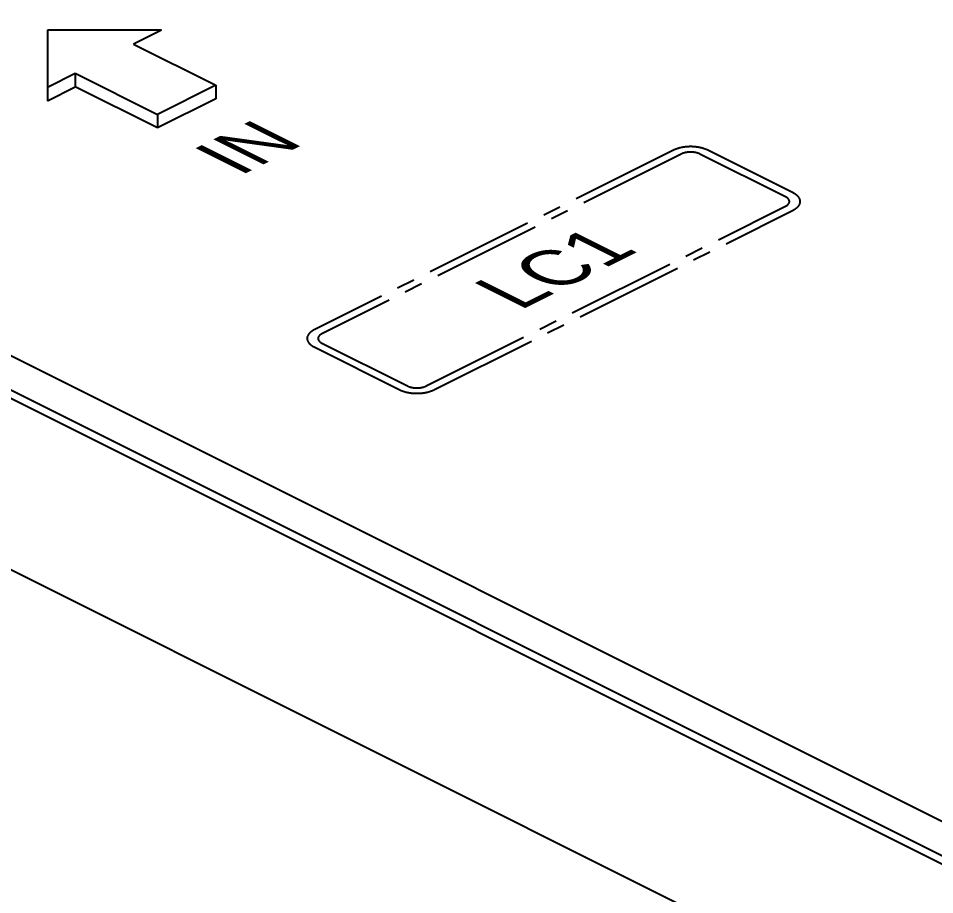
# Model space of a CAD drawing. Header units: millimetres. Extents: x 29838256 to 30236675, y -914750 to -833241.
# Drawn here: x 30127607 to 30131395, y -861265 to -857643 of the extents above; entities that cross this region are included whole.
import ezdxf
from ezdxf.enums import TextEntityAlignment as Align

# ---------------------------------------------------------------- set-up
doc = ezdxf.new("R2010")
doc.units = ezdxf.units.MM
doc.header["$LTSCALE"] = 600
doc.header["$MEASUREMENT"] = 0
doc.linetypes.add('CENTER2', pattern=[1.125, 0.75, -0.125, 0.125, -0.125])
for name, color, linetype in [('e-plan', 9, 'CONTINUOUS'), ('Parking-E', 7, 'CONTINUOUS'), ('Parking-S', 3, 'CONTINUOUS')]:
    doc.layers.add(name, color=color, linetype=linetype)
doc.styles.add('돋움', font='Dotum.TTF')

msp = doc.modelspace()

# ---------------------------------------------------------------- linework, layer by layer
at = {"layer": 'e-plan', "extrusion": (0, -0.866025, 0.5)}
for p, q in [((30143998.6, -867249.6, -26482.6), (30115470.1, -852985.3, -1776.2)), ((30143998.6, -867391, -26727.6), (30115470.1, -853126.8, -2021.2)), ((30143998.6, -867426.4, -26788.9), (30115470.1, -853162.1, -2082.4)), ((30143998.6, -868133.6, -28013.8), (30115470.1, -853869.4, -3307.4))]:
    msp.add_line(p, q, dxfattribs=at)
at = {"layer": 'Parking-E', "color": 6}
for p, q in [((30127727, -857692.6, -6989.9), (30127727, -857928, -6989.9)), ((30128197.9, -857692.6, -6989.5), (30127727, -857692.6, -6989.5)), ((30128083.2, -857749.9, -7088.8), (30128423.1, -857919.8, -7383.1)), ((30127842.2, -857870.4, -7297.5), (30128182, -858040.3, -7591.9)), ((30127842.2, -857870.4, -7297.5), (30127842.2, -857926.3, -7297.5)), ((30127727, -857928, -7397.3), (30127727, -857983.9, -7397.3)), ((30128182, -858096.3, -7591.9), (30127842.2, -857926.3, -7297.5)), ((30128423.1, -857919.8, -7383.1), (30128182, -858040.3, -7591.9)), ((30128423.1, -857919.8, -7383.1), (30128423.1, -857975.7, -7383.1)), ((30128423.1, -857975.7, -7402.5), (30128182, -858096.3, -7611.2)), ((30128182, -858040.3, -7591.9), (30128182, -858096.3, -7591.9))]:
    msp.add_line(p, q, dxfattribs=at)
at = {"layer": 'Parking-E', "color": 6, "extrusion": (0, -0.866025, 0.5)}
for p, q in [((30128197.9, -857692.6, -6989.5), (30128083.2, -857749.9, -7088.8)), ((30128197.9, -857692.6, -6989.5), (30128083.2, -857749.9, -7088.8)), ((30128197.9, -857692.6, -6989.5), (30128083.2, -857749.9, -7088.8)), ((30128197.9, -857692.6, -6989.5), (30128083.2, -857749.9, -7088.8)), ((30127727, -857928, -7397.3), (30127842.2, -857870.4, -7297.5)), ((30127727, -857983.9, -7397.3), (30127842.2, -857926.3, -7297.5))]:
    msp.add_line(p, q, dxfattribs=at)
at = {"layer": 'Parking-S', "color": 0, "linetype": 'CENTER2', "extrusion": (0, -0.866025, 0.5), "elevation": 737818.9}
for points in [[(30130810.1, -438789.8), (30130456.5, -438436.2, 0.414214), (30130315.1, -438436.2), (30128829.9, -439921.4, 0.414214), (30128829.9, -440062.8), (30129183.5, -440416.4, 0.414214), (30129325, -440416.4), (30130810.1, -438931.2, 0.414214)], [(30130778.3, -438821.6), (30130424.7, -438468, 0.414214), (30130346.9, -438468), (30128861.7, -439953.2, 0.414214), (30128861.7, -440031), (30129215.3, -440384.6, 0.414214), (30129293.1, -440384.6), (30130778.3, -438899.4, 0.414214)]]:
    msp.add_lwpolyline(points, format="xyb", close=True, dxfattribs=at)

# ---------------------------------------------------------------- texts
at = {"layer": 'Parking-E', "extrusion": (0, -0.866025, 0.5), "style": '돋움'}
msp.add_text('IN', height=292.77, rotation=45, dxfattribs=at).set_placement((30128554.3, -435866.6, 739288.8), align=Align.MIDDLE_CENTER)
msp.add_text('IN', height=292.77, rotation=45, dxfattribs=at).set_placement((30128554.3, -435866.6, 739288.8), align=Align.MIDDLE_CENTER)
msp.add_text('IN', height=292.77, rotation=45, dxfattribs=at).set_placement((30128554.3, -435866.6, 739288.8), align=Align.MIDDLE_CENTER)
msp.add_text('IN', height=292.77, rotation=45, dxfattribs=at).set_placement((30128554.3, -435866.6, 739288.8), align=Align.MIDDLE_CENTER)
at = {"layer": 'Parking-S', "color": 7, "extrusion": (0, -0.866025, 0.5), "style": '돋움'}
msp.add_text('LC1', height=292.77, rotation=45, dxfattribs=at).set_placement((30129824.3, -439411.7, 737818.9), align=Align.MIDDLE)

doc.saveas('drawing.dxf')
